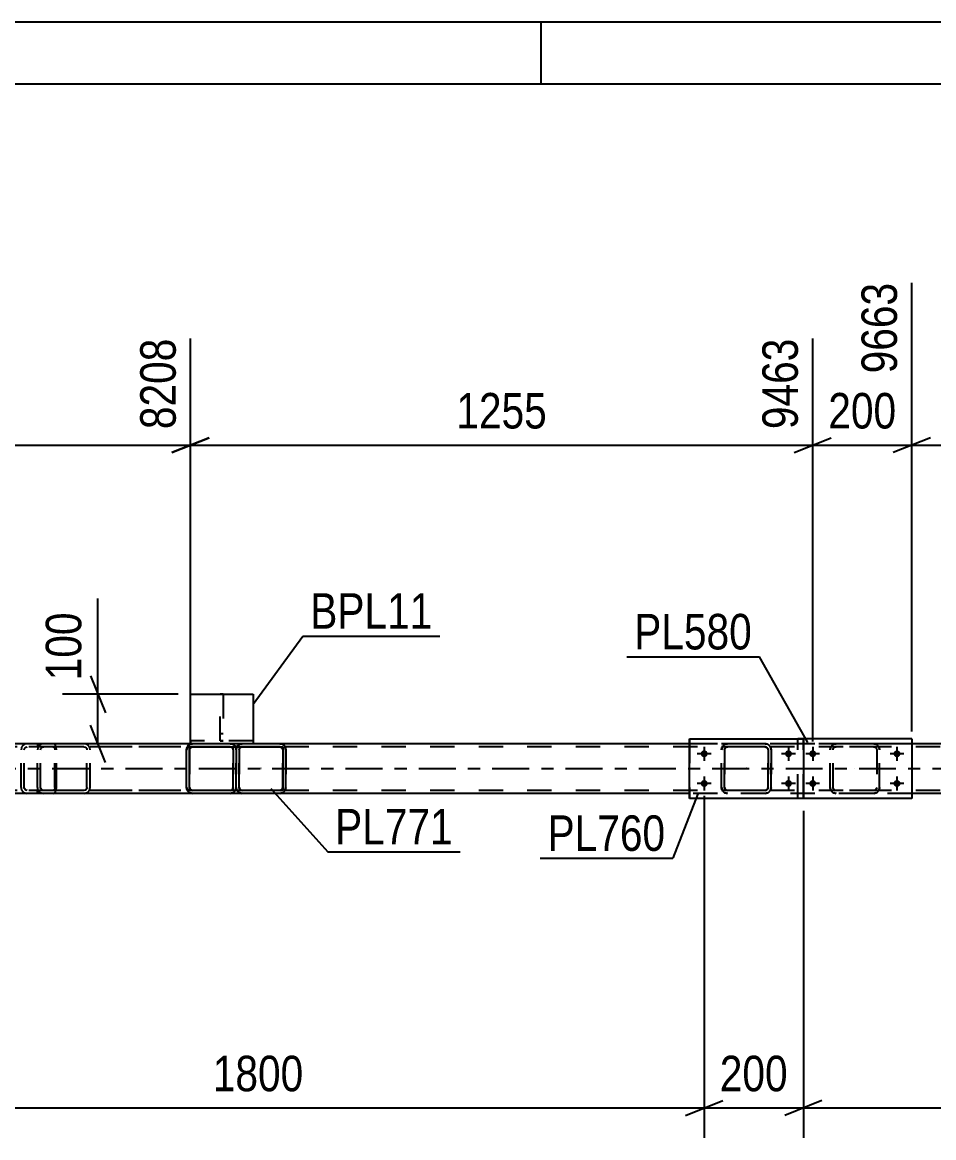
# Model space of a CAD drawing. Header units: millimetres. Extents: x -49 to 792, y -420 to 174.
# Drawn here: x 330 to 403.6, y 83.7 to 173.7 of the extents above; entities that cross this region are included whole.
import ezdxf

# ---------------------------------------------------------------- set-up
doc = ezdxf.new("R2010")
doc.units = ezdxf.units.MM
doc.linetypes.add('DXK_LINE_DOT2', pattern=[3.9198, 1.9599, -1.9599])
doc.linetypes.add('DXK_LINE_DOT3', pattern=[5.9187, 2.979, -0.9799, 0.9799, -0.9799])
doc.styles.add('Arial Narrow', font='ARIALN.TTF', dxfattribs={"height": 0.2})

# ---------------------------------------------------------------- blocks, each defined once
blk = doc.blocks.new('Unknown-122570535-1133')
at = {"color": 5, "linetype": 'Continuous'}
for p, q in [((791.913, 173.749), (-49.087, 173.749)), ((371.913, 168.749), (371.913, 173.749)), ((786.913, 168.749), (-44.087, 168.749))]:
    blk.add_line(p, q, dxfattribs=at)
blk = doc.blocks.new('Part-122570535-4002 - 3943')
at = {"color": 7, "linetype": 'DXK_LINE_DOT2'}
for p, q in [((392.612, 111.118), (392.612, 115.918)), ((393.056, 115.918), (392.612, 115.918)), ((393.056, 111.118), (392.612, 111.118))]:
    blk.add_line(p, q, dxfattribs=at)
at = {"color": 2, "linetype": 'Continuous'}
for p, q in [((401.812, 115.918), (393.056, 115.918)), ((401.812, 115.918), (401.812, 111.118)), ((401.812, 111.118), (393.056, 111.118))]:
    blk.add_line(p, q, dxfattribs=at)
blk = doc.blocks.new('Part-122570535-4264 - 3943')
at = {"color": 7, "linetype": 'DXK_LINE_DOT2'}
for p, q in [((386.748, 115.482), (386.932, 115.519)), ((386.748, 115.482), (386.753, 115.482)), ((386.936, 115.519), (386.753, 115.482)), ((386.84, 115.26), (386.762, 115.208)), ((386.766, 115.208), (386.844, 115.26)), ((386.932, 115.279), (386.84, 115.26)), ((386.844, 115.26), (386.936, 115.279)), ((389.976, 115.519), (386.932, 115.519)), ((389.976, 115.279), (386.932, 115.279)), ((389.972, 115.519), (390.155, 115.482)), ((390.063, 115.26), (389.972, 115.279)), ((390.16, 115.482), (389.976, 115.519)), ((389.976, 115.279), (390.068, 115.26)), ((390.063, 115.26), (390.068, 115.26)), ((390.141, 115.208), (390.063, 115.26)), ((390.068, 115.26), (390.146, 115.208)), ((386.452, 115.039), (386.488, 115.222)), ((386.452, 115.039), (386.456, 115.039)), ((386.452, 111.999), (386.452, 115.039)), ((386.493, 115.222), (386.456, 115.039)), ((386.456, 111.999), (386.456, 115.039)), ((386.71, 115.13), (386.692, 115.039)), ((386.696, 115.039), (386.692, 115.039)), ((386.692, 115.039), (386.692, 111.999)), ((386.696, 115.039), (386.714, 115.13)), ((386.696, 111.999), (386.696, 115.039)), ((386.762, 115.208), (386.71, 115.13)), ((386.714, 115.13), (386.766, 115.208)), ((390.193, 115.13), (390.141, 115.208)), ((390.146, 115.208), (390.198, 115.13)), ((390.212, 115.039), (390.193, 115.13)), ((390.198, 115.13), (390.216, 115.039)), ((390.216, 115.039), (390.212, 115.039)), ((390.212, 115.039), (390.212, 111.999)), ((390.216, 111.999), (390.216, 115.039)), ((390.415, 115.222), (390.452, 115.039)), ((390.456, 115.039), (390.42, 115.222)), ((390.456, 115.039), (390.452, 115.039)), ((390.452, 115.039), (390.452, 111.999)), ((390.456, 111.999), (390.456, 115.039)), ((386.456, 111.999), (386.452, 111.999)), ((386.488, 111.815), (386.452, 111.999)), ((386.456, 111.999), (386.493, 111.815)), ((386.692, 111.999), (386.696, 111.999)), ((386.692, 111.999), (386.71, 111.907)), ((386.714, 111.907), (386.696, 111.999)), ((386.71, 111.907), (386.762, 111.829)), ((386.766, 111.829), (386.714, 111.907)), ((386.762, 111.829), (386.84, 111.777)), ((386.844, 111.777), (386.766, 111.829)), ((386.84, 111.777), (386.932, 111.759)), ((386.936, 111.759), (386.844, 111.777)), ((389.976, 111.759), (386.932, 111.759)), ((389.972, 111.759), (390.063, 111.777)), ((390.068, 111.777), (389.976, 111.759)), ((390.063, 111.777), (390.141, 111.829)), ((390.063, 111.777), (390.068, 111.777)), ((390.146, 111.829), (390.068, 111.777)), ((390.141, 111.829), (390.193, 111.907)), ((390.198, 111.907), (390.146, 111.829)), ((390.193, 111.907), (390.212, 111.999)), ((390.216, 111.999), (390.198, 111.907)), ((390.212, 111.999), (390.216, 111.999)), ((390.452, 111.999), (390.415, 111.815)), ((390.42, 111.815), (390.456, 111.999)), ((390.452, 111.999), (390.456, 111.999)), ((386.748, 111.555), (386.753, 111.555)), ((386.932, 111.519), (386.748, 111.555)), ((386.753, 111.555), (386.936, 111.519)), ((389.976, 111.519), (386.932, 111.519)), ((390.155, 111.555), (389.972, 111.519)), ((389.976, 111.519), (390.16, 111.555))]:
    blk.add_line(p, q, dxfattribs=at)
at = {"color": 7, "linetype": 'DXK_LINE_DOT3'}
blk.add_line((388.459, 113.519), (388.448, 113.519), dxfattribs=at)
at = {"color": 7, "linetype": 'DXK_LINE_DOT2'}
for centre, start, end in [((386.932, 115.039), 112.5, 157.5), ((386.936, 115.039), 112.5, 157.5), ((389.972, 115.039), 22.5, 67.5), ((389.976, 115.039), 22.5, 67.5), ((386.932, 111.999), 202.5, 247.5), ((386.936, 111.999), 202.5, 247.5), ((389.972, 111.999), 292.5, 337.5), ((389.976, 111.999), 292.5, 337.5)]:
    blk.add_arc(centre, 0.48, start, end, dxfattribs=at)
blk = doc.blocks.new('Part-122570535-3970 - 3943')
at = {"color": 7, "linetype": 'DXK_LINE_DOT2'}
for p, q in [((331.762, 115.519), (331.566, 115.482)), ((331.581, 115.208), (331.664, 115.26)), ((331.664, 115.26), (331.762, 115.279)), ((346.75, 115.519), (331.762, 115.519)), ((346.75, 115.279), (331.762, 115.279)), ((335.192, 115.482), (334.997, 115.519)), ((334.997, 115.279), (335.095, 115.26)), ((335.095, 115.26), (335.177, 115.208)), ((331.287, 115.208), (331.251, 115.039)), ((331.251, 111.999), (331.251, 115.039)), ((331.29, 115.222), (331.287, 115.208)), ((331.506, 115.039), (331.526, 115.13)), ((331.506, 111.999), (331.506, 115.039)), ((331.526, 115.13), (331.581, 115.208)), ((335.177, 115.208), (335.233, 115.13)), ((335.233, 115.13), (335.252, 115.039)), ((335.252, 111.999), (335.252, 115.039)), ((335.472, 115.208), (335.469, 115.222)), ((335.508, 115.039), (335.472, 115.208)), ((335.508, 111.999), (335.508, 115.039)), ((331.251, 111.999), (331.27, 111.907)), ((331.27, 111.907), (331.29, 111.815)), ((331.526, 111.907), (331.506, 111.999)), ((331.581, 111.829), (331.526, 111.907)), ((331.664, 111.777), (331.581, 111.829)), ((331.762, 111.759), (331.664, 111.777)), ((346.75, 111.759), (331.762, 111.759)), ((335.095, 111.777), (334.997, 111.759)), ((335.177, 111.829), (335.095, 111.777)), ((335.233, 111.907), (335.177, 111.829)), ((335.252, 111.999), (335.233, 111.907)), ((335.469, 111.815), (335.488, 111.907)), ((335.488, 111.907), (335.508, 111.999)), ((331.566, 111.555), (331.762, 111.519)), ((346.75, 111.519), (331.762, 111.519)), ((334.997, 111.519), (335.192, 111.555))]:
    blk.add_line(p, q, dxfattribs=at)
for centre, start, end in [((331.742, 115.018), 110.75831, 155.68004), ((335.016, 115.018), 24.31996, 69.24168), ((331.742, 112.019), 204.31996, 249.24168), ((335.016, 112.019), 290.75831, 335.68004)]:
    blk.add_arc(centre, 0.496, start, end, dxfattribs=at)
blk = doc.blocks.new('Bolt-122570535-3973 - 3943')
at = {"linetype": 'Continuous'}
for points in [[(384.776, 114.719), (384.782, 114.777), (384.801, 114.832), (384.83, 114.883), (384.869, 114.927), (384.916, 114.961), (384.97, 114.985), (385.027, 114.997), (385.086, 114.997), (385.143, 114.985), (385.196, 114.961), (385.244, 114.927), (385.283, 114.883), (385.312, 114.832), (385.33, 114.777), (385.336, 114.719), (385.33, 114.66), (385.312, 114.605), (385.283, 114.554), (385.244, 114.51), (385.196, 114.476), (385.143, 114.452), (385.086, 114.44), (385.027, 114.44), (384.97, 114.452), (384.916, 114.476), (384.869, 114.51), (384.83, 114.554), (384.801, 114.605), (384.782, 114.66)], [(391.576, 114.719), (391.582, 114.777), (391.601, 114.832), (391.63, 114.883), (391.669, 114.927), (391.716, 114.961), (391.77, 114.985), (391.827, 114.997), (391.886, 114.997), (391.943, 114.985), (391.996, 114.961), (392.044, 114.927), (392.083, 114.883), (392.112, 114.832), (392.13, 114.777), (392.136, 114.719), (392.13, 114.66), (392.112, 114.605), (392.083, 114.554), (392.044, 114.51), (391.996, 114.476), (391.943, 114.452), (391.886, 114.44), (391.827, 114.44), (391.77, 114.452), (391.716, 114.476), (391.669, 114.51), (391.63, 114.554), (391.601, 114.605), (391.582, 114.66)], [(384.776, 112.319), (384.782, 112.377), (384.801, 112.432), (384.83, 112.483), (384.869, 112.527), (384.916, 112.561), (384.97, 112.585), (385.027, 112.597), (385.086, 112.597), (385.143, 112.585), (385.196, 112.561), (385.244, 112.527), (385.283, 112.483), (385.312, 112.432), (385.33, 112.377), (385.336, 112.319), (385.33, 112.26), (385.312, 112.205), (385.283, 112.154), (385.244, 112.11), (385.196, 112.076), (385.143, 112.052), (385.086, 112.04), (385.027, 112.04), (384.97, 112.052), (384.916, 112.076), (384.869, 112.11), (384.83, 112.154), (384.801, 112.205), (384.782, 112.26)], [(391.576, 112.319), (391.582, 112.377), (391.601, 112.432), (391.63, 112.483), (391.669, 112.527), (391.716, 112.561), (391.77, 112.585), (391.827, 112.597), (391.886, 112.597), (391.943, 112.585), (391.996, 112.561), (392.044, 112.527), (392.083, 112.483), (392.112, 112.432), (392.13, 112.377), (392.136, 112.319), (392.13, 112.26), (392.112, 112.205), (392.083, 112.154), (392.044, 112.11), (391.996, 112.076), (391.943, 112.052), (391.886, 112.04), (391.827, 112.04), (391.77, 112.052), (391.716, 112.076), (391.669, 112.11), (391.63, 112.154), (391.601, 112.205), (391.582, 112.26)]]:
    blk.add_hatch(color=1, dxfattribs=at).paths.add_polyline_path(points)
at = {"color": 1, "linetype": 'Continuous'}
for p, q in [((385.056, 115.279), (385.056, 114.159)), ((391.856, 115.279), (391.856, 114.159)), ((385.616, 114.719), (384.496, 114.719)), ((392.416, 114.719), (391.296, 114.719)), ((385.056, 112.879), (385.056, 111.759)), ((391.856, 112.879), (391.856, 111.759)), ((385.616, 112.319), (384.496, 112.319)), ((392.416, 112.319), (391.296, 112.319))]:
    blk.add_line(p, q, dxfattribs=at)
blk = doc.blocks.new('Bolt-122570535-3974 - 3943')
at = {"linetype": 'Continuous'}
for points in [[(393.812, 114.438, -1), (393.812, 114.998, -1)], [(400.612, 114.438, -1), (400.612, 114.998, -1)], [(393.812, 112.038, -1), (393.812, 112.598, -1)], [(400.612, 112.038, -1), (400.612, 112.598, -1)]]:
    blk.add_hatch(color=1, dxfattribs=at).paths.add_polyline_path(points)
at = {"color": 1, "linetype": 'Continuous'}
for p, q in [((393.812, 115.278), (393.812, 114.158)), ((400.612, 115.278), (400.612, 114.158)), ((394.372, 114.718), (393.252, 114.718)), ((401.172, 114.718), (400.052, 114.718)), ((393.812, 112.878), (393.812, 111.758)), ((400.612, 112.878), (400.612, 111.758)), ((394.372, 112.318), (393.252, 112.318)), ((401.172, 112.318), (400.052, 112.318))]:
    blk.add_line(p, q, dxfattribs=at)
blk = doc.blocks.new('Part-122570535-8985 - 3943')
at = {"color": 2, "linetype": 'Continuous'}
for p, q in [((347.584, 115.482), (347.767, 115.519)), ((347.584, 115.482), (347.588, 115.482)), ((347.772, 115.519), (347.588, 115.482)), ((350.812, 115.519), (347.77, 115.519)), ((350.996, 115.482), (350.812, 115.519)), ((351.292, 115.039), (351.256, 115.222)), ((351.292, 111.999), (351.292, 115.039)), ((351.256, 111.815), (351.292, 111.999)), ((347.584, 111.555), (347.588, 111.555)), ((347.767, 111.519), (347.584, 111.555)), ((347.588, 111.555), (347.772, 111.519)), ((350.812, 111.519), (347.767, 111.519)), ((350.812, 111.519), (350.996, 111.555))]:
    blk.add_line(p, q, dxfattribs=at)
at = {"color": 7, "linetype": 'DXK_LINE_DOT2'}
for p, q in [((347.675, 115.26), (347.598, 115.208)), ((347.602, 115.208), (347.68, 115.26)), ((347.767, 115.279), (347.675, 115.26)), ((347.68, 115.26), (347.772, 115.279)), ((347.767, 115.519), (347.77, 115.519)), ((347.77, 115.519), (347.767, 115.519)), ((350.812, 115.279), (347.767, 115.279)), ((350.807, 115.519), (350.991, 115.482)), ((350.899, 115.26), (350.807, 115.279)), ((350.812, 115.279), (350.904, 115.26)), ((350.899, 115.26), (350.904, 115.26)), ((350.977, 115.208), (350.899, 115.26)), ((350.904, 115.26), (350.982, 115.208)), ((347.287, 115.039), (347.292, 115.063)), ((347.287, 115.039), (347.292, 115.039)), ((347.287, 111.999), (347.287, 115.039)), ((347.292, 115.063), (347.324, 115.222)), ((347.329, 115.222), (347.292, 115.039)), ((347.292, 111.999), (347.292, 115.039)), ((347.546, 115.13), (347.527, 115.039)), ((347.532, 115.039), (347.527, 115.039)), ((347.527, 115.039), (347.527, 111.999)), ((347.532, 115.039), (347.55, 115.13)), ((347.532, 111.999), (347.532, 115.039)), ((347.598, 115.208), (347.546, 115.13)), ((347.55, 115.13), (347.602, 115.208)), ((351.029, 115.13), (350.977, 115.208)), ((350.982, 115.208), (351.034, 115.13)), ((351.047, 115.039), (351.029, 115.13)), ((351.034, 115.13), (351.052, 115.039)), ((351.052, 115.039), (351.047, 115.039)), ((351.047, 115.039), (351.047, 111.999)), ((351.052, 111.999), (351.052, 115.039)), ((351.251, 115.222), (351.287, 115.039)), ((351.292, 115.039), (351.287, 115.039)), ((351.287, 115.039), (351.287, 111.999)), ((347.292, 111.999), (347.287, 111.999)), ((347.324, 111.815), (347.287, 111.999)), ((347.292, 111.999), (347.329, 111.815)), ((347.527, 111.999), (347.532, 111.999)), ((347.527, 111.999), (347.546, 111.907)), ((347.55, 111.907), (347.532, 111.999)), ((347.546, 111.907), (347.598, 111.829)), ((347.602, 111.829), (347.55, 111.907)), ((347.598, 111.829), (347.675, 111.777)), ((347.68, 111.777), (347.602, 111.829)), ((347.675, 111.777), (347.767, 111.759)), ((347.772, 111.759), (347.68, 111.777)), ((350.812, 111.759), (347.767, 111.759)), ((350.807, 111.759), (350.899, 111.777)), ((350.904, 111.777), (350.812, 111.759)), ((350.899, 111.777), (350.977, 111.829)), ((350.899, 111.777), (350.904, 111.777)), ((350.982, 111.829), (350.904, 111.777)), ((350.977, 111.829), (351.029, 111.907)), ((351.034, 111.907), (350.982, 111.829)), ((351.029, 111.907), (351.047, 111.999)), ((351.052, 111.999), (351.034, 111.907)), ((351.047, 111.999), (351.052, 111.999)), ((351.287, 111.999), (351.251, 111.815)), ((351.287, 111.999), (351.292, 111.999)), ((350.991, 111.555), (350.807, 111.519))]:
    blk.add_line(p, q, dxfattribs=at)
at = {"color": 7, "linetype": 'DXK_LINE_DOT3'}
blk.add_line((349.295, 113.519), (349.284, 113.519), dxfattribs=at)
at = {"color": 7, "linetype": 'DXK_LINE_DOT2'}
for centre, start, end in [((347.767, 115.039), 149.40126, 157.50002), ((347.772, 115.039), 149.40125, 157.50002), ((350.807, 115.039), 22.5, 67.5), ((347.767, 111.999), 202.49998, 210.59902), ((347.772, 111.999), 202.49998, 210.59901), ((350.807, 111.999), 292.5, 337.5)]:
    blk.add_arc(centre, 0.48, start, end, dxfattribs=at)
at = {"color": 2, "linetype": 'Continuous'}
for centre, start, end in [((347.767, 115.039), 112.5, 149.40124), ((347.772, 115.039), 112.5, 149.40124), ((350.812, 115.039), 22.5, 67.5), ((347.767, 111.999), 210.59903, 247.5), ((347.772, 111.999), 210.59903, 247.5), ((350.812, 111.999), 292.5, 337.5)]:
    blk.add_arc(centre, 0.48, start, end, dxfattribs=at)
blk = doc.blocks.new('Part-122570535-4019 - 3943')
at = {"color": 7, "linetype": 'DXK_LINE_DOT2'}
for p, q in [((395.508, 115.482), (395.692, 115.518)), ((395.692, 115.518), (395.508, 115.482)), ((395.522, 115.208), (395.6, 115.26)), ((395.6, 115.26), (395.692, 115.278)), ((398.732, 115.518), (395.692, 115.518)), ((398.732, 115.278), (395.692, 115.278)), ((398.732, 115.518), (398.916, 115.482)), ((398.916, 115.482), (398.732, 115.518)), ((398.732, 115.278), (398.824, 115.26)), ((398.824, 115.26), (398.902, 115.208)), ((395.212, 115.038), (395.249, 115.222)), ((395.249, 115.222), (395.212, 115.038)), ((395.212, 111.998), (395.212, 115.038)), ((395.452, 115.038), (395.47, 115.13)), ((395.452, 111.998), (395.452, 115.038)), ((395.47, 115.13), (395.522, 115.208)), ((398.902, 115.208), (398.954, 115.13)), ((398.954, 115.13), (398.972, 115.038)), ((398.972, 115.038), (398.972, 111.998)), ((399.175, 115.222), (399.212, 115.038)), ((399.212, 115.038), (399.175, 115.222)), ((399.212, 111.998), (399.212, 115.038)), ((395.249, 111.814), (395.212, 111.998)), ((395.212, 111.998), (395.249, 111.814)), ((395.47, 111.906), (395.452, 111.998)), ((395.522, 111.828), (395.47, 111.906)), ((395.6, 111.776), (395.522, 111.828)), ((395.692, 111.758), (395.6, 111.776)), ((398.732, 111.758), (395.692, 111.758)), ((398.824, 111.776), (398.732, 111.758)), ((398.902, 111.828), (398.824, 111.776)), ((398.954, 111.906), (398.902, 111.828)), ((398.972, 111.998), (398.954, 111.906)), ((399.212, 111.998), (399.175, 111.814)), ((399.175, 111.814), (399.212, 111.998)), ((395.692, 111.518), (395.508, 111.555)), ((395.508, 111.555), (395.692, 111.518)), ((398.732, 111.518), (395.692, 111.518)), ((398.916, 111.555), (398.732, 111.518)), ((398.732, 111.518), (398.916, 111.555))]:
    blk.add_line(p, q, dxfattribs=at)
at = {"color": 7, "linetype": 'DXK_LINE_DOT3'}
blk.add_line((397.212, 113.518), (397.212, 113.518), dxfattribs=at)
at = {"color": 7, "linetype": 'DXK_LINE_DOT2'}
for centre, start, end in [((395.692, 115.038), 112.5, 157.5), ((395.692, 115.038), 112.5, 157.5), ((398.732, 115.038), 22.5, 67.5), ((398.732, 115.038), 22.5, 67.5), ((395.692, 111.998), 202.5, 247.5), ((395.692, 111.998), 202.5, 247.5), ((398.732, 111.998), 292.5, 337.5), ((398.732, 111.998), 292.5, 337.5)]:
    blk.add_arc(centre, 0.48, start, end, dxfattribs=at)
blk = doc.blocks.new('Part-122570535-4137 - 3943')
at = {"color": 2, "linetype": 'Continuous'}
for p, q in [((343.532, 111.759), (343.532, 115.279)), ((343.532, 115.279), (343.532, 115.279)), ((343.532, 115.279), (351.054, 115.279)), ((351.054, 115.279), (351.054, 111.759)), ((343.532, 111.759), (343.532, 111.759)), ((351.054, 111.759), (343.532, 111.759))]:
    blk.add_line(p, q, dxfattribs=at)
at = {"color": 7, "linetype": 'DXK_LINE_DOT2'}
for p, q in [((343.532, 115.279), (343.532, 111.759)), ((343.532, 115.279), (343.532, 115.279)), ((351.053, 111.759), (351.053, 115.279)), ((343.532, 111.759), (343.532, 111.759))]:
    blk.add_line(p, q, dxfattribs=at)
blk = doc.blocks.new('Part-122570535-4138 - 3943')
at = {"color": 2, "linetype": 'Continuous'}
for p, q in [((343.585, 115.482), (343.769, 115.518)), ((343.772, 115.518), (343.588, 115.482)), ((346.812, 115.518), (343.772, 115.518)), ((346.996, 115.482), (346.812, 115.518)), ((343.289, 115.038), (343.326, 115.222)), ((343.289, 115.038), (343.292, 115.038)), ((343.289, 111.998), (343.289, 115.038)), ((343.329, 115.222), (343.292, 115.038)), ((343.292, 111.998), (343.292, 115.038)), ((343.292, 111.998), (343.289, 111.998)), ((343.326, 111.815), (343.289, 111.998)), ((343.292, 111.998), (343.329, 111.815)), ((343.585, 111.555), (343.588, 111.555)), ((343.769, 111.518), (343.585, 111.555)), ((343.588, 111.555), (343.772, 111.518)), ((346.812, 111.518), (343.772, 111.518)), ((346.812, 111.518), (346.996, 111.555))]:
    blk.add_line(p, q, dxfattribs=at)
at = {"color": 7, "linetype": 'DXK_LINE_DOT2'}
for p, q in [((343.585, 115.482), (343.588, 115.482)), ((343.677, 115.26), (343.599, 115.208)), ((343.602, 115.208), (343.68, 115.26)), ((343.769, 115.278), (343.677, 115.26)), ((343.68, 115.26), (343.772, 115.278)), ((343.769, 115.518), (343.772, 115.518)), ((343.772, 115.518), (343.769, 115.518)), ((346.812, 115.278), (343.769, 115.278)), ((346.809, 115.518), (346.993, 115.482)), ((346.901, 115.26), (346.809, 115.278)), ((346.812, 115.278), (346.904, 115.26)), ((346.901, 115.26), (346.904, 115.26)), ((346.979, 115.208), (346.901, 115.26)), ((346.904, 115.26), (346.982, 115.208)), ((343.547, 115.13), (343.529, 115.038)), ((343.532, 115.038), (343.529, 115.038)), ((343.529, 115.038), (343.529, 111.998)), ((343.532, 115.038), (343.55, 115.13)), ((343.532, 111.998), (343.532, 115.038)), ((343.599, 115.208), (343.547, 115.13)), ((343.55, 115.13), (343.602, 115.208)), ((347.031, 115.13), (346.979, 115.208)), ((346.982, 115.208), (347.034, 115.13)), ((347.049, 115.038), (347.031, 115.13)), ((347.034, 115.13), (347.052, 115.038)), ((347.052, 115.038), (347.049, 115.038)), ((347.049, 115.038), (347.049, 111.998)), ((347.052, 111.998), (347.052, 115.038)), ((347.253, 115.222), (347.289, 115.038)), ((347.292, 115.038), (347.256, 115.222)), ((347.292, 115.038), (347.289, 115.038)), ((347.289, 115.038), (347.289, 111.998)), ((347.292, 111.998), (347.292, 115.038)), ((343.529, 111.998), (343.532, 111.998)), ((343.529, 111.998), (343.547, 111.906)), ((343.55, 111.906), (343.532, 111.998)), ((343.547, 111.906), (343.599, 111.828)), ((343.602, 111.828), (343.55, 111.906)), ((343.599, 111.828), (343.677, 111.776)), ((343.68, 111.776), (343.602, 111.828)), ((343.677, 111.776), (343.769, 111.758)), ((343.772, 111.758), (343.68, 111.776)), ((346.812, 111.758), (343.769, 111.758)), ((346.809, 111.758), (346.901, 111.776)), ((346.904, 111.776), (346.812, 111.758)), ((346.901, 111.776), (346.979, 111.828)), ((346.901, 111.776), (346.904, 111.776)), ((346.982, 111.828), (346.904, 111.776)), ((346.979, 111.828), (347.031, 111.906)), ((347.034, 111.906), (346.982, 111.828)), ((347.031, 111.906), (347.049, 111.998)), ((347.052, 111.998), (347.034, 111.906)), ((347.049, 111.998), (347.052, 111.998)), ((347.289, 111.998), (347.253, 111.815)), ((347.256, 111.815), (347.292, 111.998)), ((347.289, 111.998), (347.292, 111.998)), ((343.769, 111.518), (343.772, 111.518)), ((343.772, 111.518), (343.769, 111.518)), ((346.993, 111.555), (346.809, 111.518))]:
    blk.add_line(p, q, dxfattribs=at)
at = {"color": 7, "linetype": 'DXK_LINE_DOT3'}
blk.add_line((345.294, 113.518), (345.287, 113.518), dxfattribs=at)
at = {"color": 2, "linetype": 'Continuous'}
for centre, start, end in [((343.769, 115.038), 112.5, 157.5), ((343.772, 115.038), 112.5, 157.5), ((346.812, 115.038), 30.64887, 67.5), ((343.769, 111.998), 202.5, 247.5), ((343.772, 111.998), 202.5, 247.5), ((346.812, 111.998), 292.5, 329.45108)]:
    blk.add_arc(centre, 0.48, start, end, dxfattribs=at)
at = {"color": 7, "linetype": 'DXK_LINE_DOT2'}
for centre, start, end in [((346.809, 115.038), 22.5, 67.5), ((346.812, 115.038), 22.49999, 30.64887), ((346.809, 111.998), 292.5, 337.5), ((346.812, 111.998), 329.45109, 337.50001)]:
    blk.add_arc(centre, 0.48, start, end, dxfattribs=at)
blk = doc.blocks.new('Part-122570535-4210 - 3943')
at = {"color": 7, "linetype": 'DXK_LINE_DOT2'}
for p, q in [((709.845, 115.519), (54.264, 115.519)), ((709.845, 115.279), (54.264, 115.279)), ((350.812, 115.519), (343.612, 115.519)), ((401.812, 115.519), (383.856, 115.519)), ((709.845, 111.759), (54.264, 111.759)), ((346.814, 111.519), (343.77, 111.519)), ((350.812, 111.519), (347.772, 111.519)), ((401.812, 111.519), (383.856, 111.519))]:
    blk.add_line(p, q, dxfattribs=at)
at = {"color": 2, "linetype": 'Continuous'}
for p, q in [((343.612, 115.519), (313.062, 115.519)), ((383.856, 115.519), (350.812, 115.519)), ((423.862, 115.519), (401.812, 115.519)), ((343.77, 111.519), (313.062, 111.519)), ((347.772, 111.519), (346.814, 111.519)), ((383.856, 111.519), (350.812, 111.519)), ((423.862, 111.519), (401.812, 111.519))]:
    blk.add_line(p, q, dxfattribs=at)
at = {"color": 7, "linetype": 'DXK_LINE_DOT3'}
blk.add_line((54.264, 113.519), (709.845, 113.519), dxfattribs=at)
blk = doc.blocks.new('Part-122570535-4234 - 3943')
at = {"color": 7, "linetype": 'DXK_LINE_DOT2'}
for p, q in [((332.527, 115.519), (320.371, 115.519)), ((332.527, 115.279), (320.371, 115.279)), ((330.436, 115.519), (330.244, 115.482)), ((330.258, 115.208), (330.34, 115.26)), ((330.34, 115.26), (330.436, 115.279)), ((331.251, 115.519), (331.251, 115.279)), ((332.631, 115.482), (332.527, 115.519)), ((332.527, 115.279), (332.579, 115.26)), ((332.579, 115.26), (332.623, 115.208)), ((332.719, 115.378), (332.631, 115.482)), ((332.777, 115.222), (332.719, 115.378)), ((329.969, 115.208), (329.933, 115.039)), ((329.933, 111.999), (329.933, 115.039)), ((329.971, 115.222), (329.969, 115.208)), ((330.185, 115.039), (330.204, 115.13)), ((330.185, 111.999), (330.185, 115.039)), ((330.204, 115.13), (330.258, 115.208)), ((332.623, 115.208), (332.652, 115.13)), ((332.652, 115.13), (332.663, 115.039)), ((332.663, 111.999), (332.663, 115.039)), ((332.798, 115.039), (332.777, 115.222)), ((332.798, 111.999), (332.798, 115.039)), ((332.527, 111.759), (320.371, 111.759)), ((329.933, 111.999), (329.952, 111.907)), ((329.952, 111.907), (329.971, 111.815)), ((330.204, 111.907), (330.185, 111.999)), ((330.258, 111.829), (330.204, 111.907)), ((330.34, 111.777), (330.258, 111.829)), ((330.436, 111.759), (330.34, 111.777)), ((331.251, 111.519), (331.251, 111.759)), ((332.579, 111.777), (332.527, 111.759)), ((332.623, 111.829), (332.579, 111.777)), ((332.652, 111.907), (332.623, 111.829)), ((332.631, 111.555), (332.719, 111.659)), ((332.663, 111.999), (332.652, 111.907)), ((332.719, 111.659), (332.777, 111.815)), ((332.777, 111.815), (332.798, 111.999)), ((332.527, 111.519), (320.371, 111.519)), ((330.244, 111.555), (330.436, 111.519)), ((332.527, 111.519), (332.631, 111.555))]:
    blk.add_line(p, q, dxfattribs=at)
for centre, start, end in [((330.421, 115.023), 111.1941, 156.15059), ((330.421, 112.014), 203.84941, 248.8059)]:
    blk.add_arc(centre, 0.492, start, end, dxfattribs=at)
blk = doc.blocks.new('Part-122570535-4265 - 3943')
at = {"color": 2, "linetype": 'Continuous'}
for p, q in [((383.856, 111.119), (383.856, 115.919)), ((383.856, 115.919), (383.856, 115.919)), ((383.856, 115.919), (393.056, 115.919)), ((393.056, 115.919), (393.056, 111.119)), ((383.856, 111.119), (383.856, 111.119)), ((393.056, 111.119), (383.856, 111.119))]:
    blk.add_line(p, q, dxfattribs=at)
at = {"color": 7, "linetype": 'DXK_LINE_DOT2'}
for p, q in [((383.856, 115.919), (383.856, 111.119)), ((383.856, 115.919), (383.856, 115.919)), ((393.056, 111.119), (393.056, 115.919)), ((383.856, 111.119), (383.856, 111.119))]:
    blk.add_line(p, q, dxfattribs=at)
blk = doc.blocks.new('Part-122570535-4290 - 3943')
at = {"color": 2, "linetype": 'Continuous'}
for p, q in [((343.612, 115.519), (343.612, 119.519)), ((343.612, 119.519), (348.652, 119.519)), ((348.652, 119.519), (348.652, 115.519)), ((348.652, 115.519), (343.612, 115.519)), ((343.612, 115.519), (343.612, 115.519)), ((348.652, 115.519), (348.652, 115.519))]:
    blk.add_line(p, q, dxfattribs=at)
at = {"color": 7, "linetype": 'DXK_LINE_DOT2'}
for p, q in [((348.652, 115.759), (343.612, 115.759)), ((348.652, 115.759), (343.612, 115.759)), ((343.612, 115.759), (343.612, 115.759)), ((343.612, 115.759), (343.612, 115.742)), ((343.612, 115.742), (343.612, 115.539)), ((343.612, 115.519), (343.612, 115.539)), ((348.652, 115.519), (343.612, 115.519)), ((348.652, 115.759), (348.652, 115.759)), ((348.652, 115.759), (348.652, 115.539)), ((348.652, 115.519), (348.652, 115.539))]:
    blk.add_line(p, q, dxfattribs=at)
blk = doc.blocks.new('Part-122570535-4291 - 3943')
at = {"color": 7, "linetype": 'DXK_LINE_DOT2'}
for p, q in [((346.01, 115.759), (346.01, 119.519)), ((346.25, 119.519), (346.01, 119.519)), ((346.25, 119.519), (346.25, 115.759)), ((346.01, 116.359), (346.25, 116.359)), ((346.25, 115.759), (346.01, 115.759)), ((346.01, 115.759), (346.25, 115.759))]:
    blk.add_line(p, q, dxfattribs=at)
blk = doc.blocks.new('StraightDimension-122570535-33757 - 3943')
at = {"color": 7, "linetype": 'Continuous'}
for p, q in [((425.061, 111.319), (425.061, 83.731)), ((393.056, 110.118), (393.056, 83.731)), ((394.556, 86.731), (391.556, 85.531)), ((423.561, 85.531), (426.561, 86.731)), ((393.056, 86.131), (425.061, 86.131))]:
    blk.add_line(p, q, dxfattribs=at)
at = {"color": 0}
blk.add_wipeout([(412.401, 86.881), (412.401, 91.081), (405.717, 91.081), (405.717, 86.881)], dxfattribs=at)
at = {"color": 3, "style": 'Arial Narrow'}
blk.add_text('800', height=2.8633, dxfattribs=at).set_placement((406.317, 87.481))
blk = doc.blocks.new('StraightDimension-122570535-27010 - 3943')
at = {"color": 7, "linetype": 'Continuous'}
for p, q in [((401.812, 116.519), (401.812, 152.731)), ((444.893, 115.718), (444.893, 150.059)), ((403.312, 140.219), (400.312, 139.019)), ((401.812, 139.619), (444.893, 139.619)), ((443.393, 139.019), (446.393, 140.219))]:
    blk.add_line(p, q, dxfattribs=at)
at = {"color": 0}
blk.add_wipeout([(427.609, 140.369), (427.609, 144.569), (419.096, 144.569), (419.096, 140.369)], dxfattribs=at)
at = {"color": 3, "style": 'Arial Narrow'}
blk.add_text('1077', height=2.8633, dxfattribs=at).set_placement((419.696, 140.969))
at = {"color": 0, "linetype": 'Continuous'}
blk.add_wipeout([(444.293, 150.659), (440.093, 150.659), (440.093, 140.319), (444.293, 140.319)], dxfattribs=at)
at = {"color": 3, "linetype": 'Continuous', "style": 'Arial Narrow'}
blk.add_text('10740', height=2.8633, rotation=90.00021, dxfattribs=at).set_placement((443.693, 140.919))
blk = doc.blocks.new('StraightDimension-122570535-27011 - 3943')
at = {"color": 7, "linetype": 'Continuous'}
for p, q in [((401.812, 116.519), (401.812, 152.731)), ((393.812, 115.718), (393.812, 148.231)), ((392.312, 139.019), (395.312, 140.219)), ((393.812, 139.619), (401.812, 139.619)), ((403.312, 140.219), (400.312, 139.019))]:
    blk.add_line(p, q, dxfattribs=at)
at = {"color": 0}
blk.add_wipeout([(401.154, 140.369), (401.154, 144.569), (394.47, 144.569), (394.47, 140.369)], dxfattribs=at)
at = {"color": 3, "style": 'Arial Narrow'}
blk.add_text('200', height=2.8633, dxfattribs=at).set_placement((395.07, 140.969))
at = {"color": 0, "linetype": 'Continuous'}
blk.add_wipeout([(401.212, 153.331), (397.012, 153.331), (397.012, 144.819), (401.212, 144.819)], dxfattribs=at)
at = {"color": 3, "linetype": 'Continuous', "style": 'Arial Narrow'}
blk.add_text('9663', height=2.8633, rotation=90.00021, dxfattribs=at).set_placement((400.612, 145.419))
blk = doc.blocks.new('StraightDimension-122570535-27012 - 3943')
at = {"color": 7, "linetype": 'Continuous'}
for p, q in [((343.612, 118.519), (343.612, 148.231)), ((393.812, 115.718), (393.812, 148.231)), ((345.112, 140.219), (342.112, 139.019)), ((343.612, 139.619), (393.812, 139.619)), ((392.312, 139.019), (395.312, 140.219))]:
    blk.add_line(p, q, dxfattribs=at)
at = {"color": 0}
blk.add_wipeout([(372.968, 140.369), (372.968, 144.569), (364.456, 144.569), (364.456, 140.369)], dxfattribs=at)
at = {"color": 3, "style": 'Arial Narrow'}
blk.add_text('1255', height=2.8633, dxfattribs=at).set_placement((365.056, 140.969))
at = {"color": 0, "linetype": 'Continuous'}
blk.add_wipeout([(393.212, 148.831), (389.012, 148.831), (389.012, 140.319), (393.212, 140.319)], dxfattribs=at)
at = {"color": 3, "linetype": 'Continuous', "style": 'Arial Narrow'}
blk.add_text('9463', height=2.8633, rotation=90.00021, dxfattribs=at).set_placement((392.612, 140.919))
blk = doc.blocks.new('StraightDimension-122570535-27013 - 3943')
at = {"color": 7, "linetype": 'Continuous'}
for p, q in [((299.651, 116.519), (299.651, 152.731)), ((343.612, 118.519), (343.612, 148.231)), ((301.151, 140.219), (298.151, 139.019)), ((299.651, 139.619), (343.612, 139.619)), ((342.112, 139.019), (345.112, 140.219))]:
    blk.add_line(p, q, dxfattribs=at)
at = {"color": 0}
blk.add_wipeout([(325.888, 140.369), (325.888, 144.569), (317.375, 144.569), (317.375, 140.369)], dxfattribs=at)
at = {"color": 3, "style": 'Arial Narrow'}
blk.add_text('1099', height=2.8633, dxfattribs=at).set_placement((317.975, 140.969))
at = {"color": 0, "linetype": 'Continuous'}
blk.add_wipeout([(343.012, 148.831), (338.812, 148.831), (338.812, 140.319), (343.012, 140.319)], dxfattribs=at)
at = {"color": 3, "linetype": 'Continuous', "style": 'Arial Narrow'}
blk.add_text('8208', height=2.8633, rotation=90.00021, dxfattribs=at).set_placement((342.412, 140.919))
blk = doc.blocks.new('StraightDimension-122570535-33758 - 3943')
at = {"color": 7, "linetype": 'Continuous'}
for p, q in [((385.057, 111.319), (385.057, 83.731)), ((393.056, 110.118), (393.056, 83.731)), ((383.557, 85.531), (386.557, 86.731)), ((394.556, 86.731), (391.556, 85.531)), ((385.057, 86.131), (393.056, 86.131))]:
    blk.add_line(p, q, dxfattribs=at)
at = {"color": 0}
blk.add_wipeout([(392.399, 86.881), (392.399, 91.081), (385.714, 91.081), (385.714, 86.881)], dxfattribs=at)
at = {"color": 3, "style": 'Arial Narrow'}
blk.add_text('200', height=2.8633, dxfattribs=at).set_placement((386.314, 87.481))
blk = doc.blocks.new('StraightDimension-122570535-33759 - 3943')
at = {"color": 7, "linetype": 'Continuous'}
for p, q in [((385.057, 111.319), (385.057, 83.731)), ((313.062, 110.519), (313.062, 83.731)), ((314.562, 86.731), (311.562, 85.531)), ((383.557, 85.531), (386.557, 86.731)), ((313.062, 86.131), (385.057, 86.131))]:
    blk.add_line(p, q, dxfattribs=at)
at = {"color": 0}
blk.add_wipeout([(353.316, 86.881), (353.316, 91.081), (344.803, 91.081), (344.803, 86.881)], dxfattribs=at)
at = {"color": 3, "style": 'Arial Narrow'}
blk.add_text('1800', height=2.8633, dxfattribs=at).set_placement((345.403, 87.481))
blk = doc.blocks.new('StraightDimension-122570535-42353 - 3943')
at = {"color": 7, "linetype": 'Continuous'}
for p, q in [((336.14, 119.519), (336.14, 127.253)), ((336.14, 119.519), (336.14, 127.253)), ((335.54, 121.019), (336.74, 118.019)), ((342.612, 119.519), (333.29, 119.519)), ((336.14, 115.519), (336.14, 119.519)), ((336.74, 114.019), (335.54, 117.019)), ((342.612, 115.519), (333.29, 115.519))]:
    blk.add_line(p, q, dxfattribs=at)
at = {"color": 0}
blk.add_wipeout([(335.39, 126.728), (331.19, 126.728), (331.19, 120.044), (335.39, 120.044)], dxfattribs=at)
at = {"color": 3, "style": 'Arial Narrow'}
blk.add_text('100', height=2.8633, rotation=90.00021, dxfattribs=at).set_placement((334.79, 120.644))
blk = doc.blocks.new('Mark-122570535-3998 - 3943')
at = {"color": 30, "linetype": 'Continuous'}
for p in [(378.808, 122.539), (393.42, 115.632)]:
    blk.add_line(p, (389.512, 122.539), dxfattribs=at)
at = {"color": 0}
blk.add_wipeout([(388.912, 123.139), (388.912, 126.139), (379.408, 126.139), (379.408, 123.139)], dxfattribs=at)
blk.add_wipeout([(388.912, 123.139), (388.912, 126.139), (379.408, 126.139), (379.408, 123.139)], dxfattribs=at)
at = {"color": 3, "style": 'Arial Narrow'}
blk.add_text('PL580', height=2.8633, dxfattribs=at).set_placement((379.408, 123.139))
blk = doc.blocks.new('Mark-122570535-4133 - 3943')
at = {"color": 30, "linetype": 'Continuous'}
for p, q in [((350.074, 111.92), (354.673, 106.798)), ((354.673, 106.798), (365.377, 106.798))]:
    blk.add_line(p, q, dxfattribs=at)
at = {"color": 0}
blk.add_wipeout([(364.777, 107.398), (364.777, 110.398), (355.273, 110.398), (355.273, 107.398)], dxfattribs=at)
blk.add_wipeout([(364.777, 107.398), (364.777, 110.398), (355.273, 110.398), (355.273, 107.398)], dxfattribs=at)
at = {"color": 3, "style": 'Arial Narrow'}
blk.add_text('PL771', height=2.8633, dxfattribs=at).set_placement((355.273, 107.398))
blk = doc.blocks.new('Mark-122570535-4286 - 3943')
at = {"color": 30, "linetype": 'Continuous'}
for p, q in [((348.652, 118.725), (352.668, 124.209)), ((352.668, 124.209), (363.735, 124.209))]:
    blk.add_line(p, q, dxfattribs=at)
at = {"color": 0}
blk.add_wipeout([(363.135, 124.809), (363.135, 127.809), (353.268, 127.809), (353.268, 124.809)], dxfattribs=at)
blk.add_wipeout([(363.135, 124.809), (363.135, 127.809), (353.268, 127.809), (353.268, 124.809)], dxfattribs=at)
at = {"color": 3, "style": 'Arial Narrow'}
blk.add_text('BPL11', height=2.8633, dxfattribs=at).set_placement((353.268, 124.809))
blk = doc.blocks.new('Mark-122570535-34183 - 3943')
at = {"color": 30, "linetype": 'Continuous'}
for p in [(384.543, 111.492), (371.816, 106.28)]:
    blk.add_line(p, (382.52, 106.28), dxfattribs=at)
at = {"color": 0}
blk.add_wipeout([(381.92, 106.88), (381.92, 109.88), (372.416, 109.88), (372.416, 106.88)], dxfattribs=at)
blk.add_wipeout([(381.92, 106.88), (381.92, 109.88), (372.416, 109.88), (372.416, 106.88)], dxfattribs=at)
at = {"color": 3, "style": 'Arial Narrow'}
blk.add_text('PL760', height=2.8633, dxfattribs=at).set_placement((372.416, 106.88))

msp = doc.modelspace()

# ---------------------------------------------------------------- block references
for name in ['Unknown-122570535-1133', 'Part-122570535-4290 - 3943', 'Part-122570535-4291 - 3943', 'Part-122570535-4210 - 3943', 'Part-122570535-4234 - 3943', 'Part-122570535-3970 - 3943', 'Part-122570535-4138 - 3943', 'Part-122570535-4137 - 3943', 'Part-122570535-8985 - 3943', 'Part-122570535-4265 - 3943', 'Bolt-122570535-3973 - 3943', 'Part-122570535-4264 - 3943', 'Part-122570535-4002 - 3943', 'Bolt-122570535-3974 - 3943', 'Part-122570535-4019 - 3943']:
    msp.add_blockref(name, (0, 0))

# ---------------------------------------------------------------- next in the draw order: block references
for name in ['StraightDimension-122570535-27010 - 3943', 'StraightDimension-122570535-33757 - 3943']:
    msp.add_blockref(name, (0, 0))

# ---------------------------------------------------------------- next in the draw order: block references
for name in ['StraightDimension-122570535-27011 - 3943', 'StraightDimension-122570535-33758 - 3943']:
    msp.add_blockref(name, (0, 0))

# ---------------------------------------------------------------- next in the draw order: block references
for name in ['StraightDimension-122570535-27012 - 3943', 'StraightDimension-122570535-33759 - 3943']:
    msp.add_blockref(name, (0, 0))

# ---------------------------------------------------------------- next in the draw order: block references
for name in ['StraightDimension-122570535-27013 - 3943', 'Mark-122570535-4286 - 3943', 'Mark-122570535-3998 - 3943', 'Mark-122570535-4133 - 3943', 'Mark-122570535-34183 - 3943']:
    msp.add_blockref(name, (0, 0))

# ---------------------------------------------------------------- next in the draw order: block references
msp.add_blockref('StraightDimension-122570535-42353 - 3943', (0, 0))

doc.saveas('drawing.dxf')
